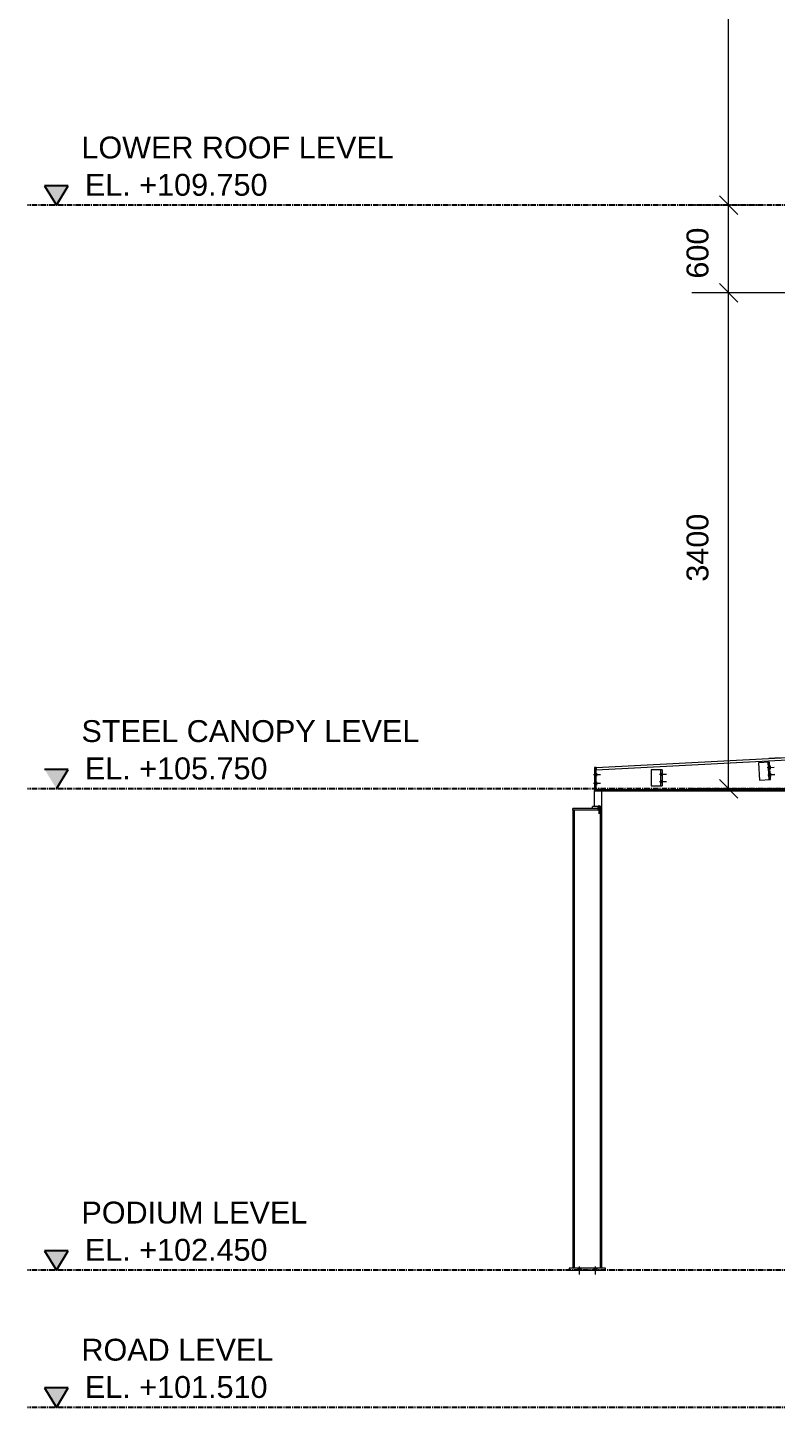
# Model space of a CAD drawing. Header units: millimetres. Extents: x -153298 to 620751, y -313239 to 250031.
# Drawn here: x 72801 to 77937, y 18086 to 27543 of the extents above; entities that cross this region are included whole.
import ezdxf

# ---------------------------------------------------------------- set-up
doc = ezdxf.new("R2010")
doc.units = ezdxf.units.MM
for name, pattern in [('CENTER', [2, 1.25, -0.25, 0.25, -0.25]), ('XKITLINE00', [0]), ('XKITLINE02', [4, 2, -2])]:
    doc.linetypes.add(name, pattern=pattern)
for name, color, linetype, lineweight in [('Bolt', 1, 'Continuous', 0), ('Part', 2, 'Continuous', 0), ('Z-DIMENSIONS', 1, 'Continuous', 0)]:
    doc.layers.add(name, color=color, linetype=linetype, lineweight=lineweight)
doc.layers.add('S-DIM', color=7, linetype='Continuous')
doc.styles.add('ROMANS', font='arial.ttf', dxfattribs={"width": 0.85})

# ---------------------------------------------------------------- blocks, each defined once
blk = doc.blocks.new('*A19341874')
at = {"layer": 'Part', "linetype": 'XKITLINE00', "lineweight": 0}
blk.add_line((608.503579, -27.704511), (608.509859, -27.704182), dxfattribs=at)
blk = doc.blocks.new('*A19811920')
at = {"layer": 'Bolt', "linetype": 'XKITLINE02', "lineweight": 0}
for p, q in [((617.901025, -27.580319), (618.283868, -27.560409)), ((617.921781, -27.979436), (618.304624, -27.959527)), ((617.961057, -27.514679), (618.03296, -27.51094)), ((617.967542, -27.639377), (618.039445, -27.635638)), ((617.981813, -27.913797), (618.053716, -27.910058)), ((618.032952, -27.51094), (618.084882, -27.50824)), ((618.039437, -27.635638), (618.091367, -27.632937)), ((618.053708, -27.910058), (618.105638, -27.907357)), ((617.988298, -28.038494), (618.060201, -28.034755)), ((618.060193, -28.034756), (618.112123, -28.032055))]:
    blk.add_line(p, q, dxfattribs=at)
blk = doc.blocks.new('*A19821921')
at = {"layer": 'Bolt', "linetype": 'XKITLINE02', "lineweight": 0}
for p, q in [((617.900636, -27.570223), (618.283478, -27.550293)), ((617.921431, -27.969682), (618.304272, -27.949752)), ((617.960791, -27.50701), (618.032694, -27.503267)), ((617.967029, -27.626848), (618.038932, -27.623105)), ((617.981586, -27.906469), (618.053489, -27.902726)), ((618.032686, -27.503267), (618.084615, -27.500564)), ((618.038924, -27.623105), (618.090854, -27.620402)), ((618.053481, -27.902727), (618.10541, -27.900023)), ((617.987824, -28.026307), (618.059727, -28.022564)), ((618.059719, -28.022564), (618.111649, -28.019861))]:
    blk.add_line(p, q, dxfattribs=at)
blk = doc.blocks.new('*A19831922')
at = {"layer": 'Part', "linetype": 'XKITLINE00', "lineweight": 0}
for p, q in [((618.609716, -27.052344), (618.010539, -27.083746)), ((618.010539, -27.083746), (618.010662, -27.086106)), ((618.60984, -27.054705), (618.609716, -27.052344))]:
    blk.add_line(p, q, dxfattribs=at)
blk = doc.blocks.new('*A19841923')
at = {"layer": 'Part', "linetype": 'XKITLINE00', "lineweight": 0}
for p, q in [((618.021019, -27.283577), (617.421842, -27.314978)), ((617.421842, -27.314978), (617.472084, -28.273663)), ((617.999361, -28.246029), (617.949118, -27.287345)), ((618.071262, -28.242261), (618.021019, -27.283577)), ((617.472084, -28.273663), (618.071262, -28.242261))]:
    blk.add_line(p, q, dxfattribs=at)
blk = doc.blocks.new('*A19961935')
at = {"layer": 'Part', "linetype": 'XKITLINE00', "lineweight": 0}
for p, q in [((607.319581, -29.92461), (607.223581, -29.92461)), ((607.223581, -29.92461), (607.223581, -55.02437)), ((607.319581, -55.02437), (607.319581, -29.92461)), ((608.823581, -29.92461), (608.727581, -29.92461)), ((608.727581, -29.92461), (608.727581, -55.02437)), ((608.823581, -55.02437), (608.823581, -29.92461))]:
    blk.add_line(p, q, dxfattribs=at)
blk = doc.blocks.new('*A19971936')
at = {"layer": 'Part', "linetype": 'XKITLINE00', "lineweight": 0}
for p, q in [((607.023581, -55.02437), (607.023581, -55.14437)), ((609.023581, -55.02437), (607.023581, -55.02437)), ((607.023581, -55.14437), (609.023581, -55.14437)), ((609.023581, -55.14437), (609.023581, -55.02437))]:
    blk.add_line(p, q, dxfattribs=at)
blk = doc.blocks.new('*A19981937')
at = {"layer": 'Bolt'}
for points in [[(607.66, -55.024), (607.66, -55.144), (607.508, -55.144), (607.508, -55.024)], [(608.54, -55.024), (608.54, -55.144), (608.388, -55.144), (608.388, -55.024)]]:
    blk.add_hatch(color=256, dxfattribs=at).paths.add_polyline_path(points, flags=17)
at = {"layer": 'Bolt', "linetype": 'XKITLINE00', "lineweight": 0}
for p, q in [((607.508, -55.024), (607.508, -55.144)), ((607.584, -54.94), (607.584, -55.384)), ((607.66, -55.024), (607.66, -55.144)), ((608.388, -55.024), (608.388, -55.144)), ((608.464, -54.94), (608.464, -55.384)), ((608.54, -55.024), (608.54, -55.144))]:
    blk.add_line(p, q, dxfattribs=at)
blk = doc.blocks.new('*A19991938')
at = {"layer": 'Part', "linetype": 'XKITLINE00', "lineweight": 0}
for p, q in [((608.823581, -29.82861), (607.223581, -29.82861)), ((607.223581, -29.92461), (607.223581, -29.82861)), ((608.823581, -29.92461), (607.223581, -29.92461)), ((608.823581, -29.92461), (608.823581, -29.82861))]:
    blk.add_line(p, q, dxfattribs=at)
blk = doc.blocks.new('*A20001939')
at = {"layer": 'Part', "linetype": 'XKITLINE00', "lineweight": 0}
for p, q in [((608.423579, -27.584351), (608.423579, -28.864351)), ((608.503579, -27.584351), (608.423579, -27.584351)), ((608.503579, -28.864351), (608.503579, -27.584351)), ((608.423579, -28.864351), (608.503579, -28.864351))]:
    blk.add_line(p, q, dxfattribs=at)
blk = doc.blocks.new('*A20011940')
at = {"layer": 'Part', "linetype": 'XKITLINE00', "lineweight": 0}
for p, q in [((608.30356, -29.82861), (608.30356, -29.70861)), ((608.823558, -29.70861), (608.30356, -29.70861)), ((608.823558, -29.82861), (608.823558, -29.70861))]:
    blk.add_line(p, q, dxfattribs=at)
blk = doc.blocks.new('*A20021941')
at = {"layer": 'Part', "linetype": 'XKITLINE00', "lineweight": 0}
for p, q in [((608.423559, -29.70861), (608.423559, -28.864351)), ((608.823579, -29.70861), (608.823579, -28.864351))]:
    blk.add_line(p, q, dxfattribs=at)
blk = doc.blocks.new('*A20031942')
at = {"layer": 'Bolt'}
for points in [[(608.424, -27.908), (608.504, -27.908), (608.504, -28.02), (608.424, -28.02)], [(608.504, -27.908), (608.556, -27.908), (608.556, -28.02), (608.504, -28.02)], [(608.424, -28.388), (608.504, -28.388), (608.504, -28.5), (608.424, -28.5)], [(608.504, -28.388), (608.556, -28.388), (608.556, -28.5), (608.504, -28.5)]]:
    blk.add_hatch(color=256, dxfattribs=at).paths.add_polyline_path(points, flags=17)
at = {"layer": 'Bolt', "linetype": 'XKITLINE00', "lineweight": 0}
for p, q in [((608.36, -27.964), (608.744, -27.964)), ((608.424, -27.908), (608.504, -27.908)), ((608.504, -27.908), (608.556, -27.908)), ((608.36, -28.444), (608.744, -28.444)), ((608.424, -28.02), (608.504, -28.02)), ((608.424, -28.388), (608.504, -28.388)), ((608.424, -28.5), (608.504, -28.5)), ((608.504, -28.02), (608.556, -28.02)), ((608.504, -28.388), (608.556, -28.388)), ((608.504, -28.5), (608.556, -28.5))]:
    blk.add_line(p, q, dxfattribs=at)
blk = doc.blocks.new('*A20041943')
at = {"layer": 'Bolt'}
for points in [[(608.504, -28.02), (608.424, -28.02), (608.424, -27.908), (608.504, -27.908)], [(608.556, -28.02), (608.504, -28.02), (608.504, -27.908), (608.556, -27.908)], [(608.504, -28.5), (608.424, -28.5), (608.424, -28.388), (608.504, -28.388)], [(608.556, -28.5), (608.504, -28.5), (608.504, -28.388), (608.556, -28.388)]]:
    blk.add_hatch(color=256, dxfattribs=at).paths.add_polyline_path(points, flags=17)
at = {"layer": 'Bolt', "linetype": 'XKITLINE00', "lineweight": 0}
for p, q in [((608.36, -27.964), (608.744, -27.964)), ((608.424, -27.908), (608.504, -27.908)), ((608.504, -27.908), (608.556, -27.908)), ((608.36, -28.444), (608.744, -28.444)), ((608.424, -28.02), (608.504, -28.02)), ((608.424, -28.388), (608.504, -28.388)), ((608.424, -28.5), (608.504, -28.5)), ((608.504, -28.02), (608.556, -28.02)), ((608.504, -28.388), (608.556, -28.388)), ((608.504, -28.5), (608.556, -28.5))]:
    blk.add_line(p, q, dxfattribs=at)
blk = doc.blocks.new('*A20051944')
at = {"layer": 'Bolt'}
for points in [[(608.604, -29.829), (608.604, -29.709), (608.724, -29.709), (608.724, -29.829)], [(608.604, -29.925), (608.604, -29.829), (608.724, -29.829), (608.724, -29.925)]]:
    blk.add_hatch(color=256, dxfattribs=at).paths.add_polyline_path(points, flags=17)
at = {"layer": 'Bolt', "linetype": 'XKITLINE00', "lineweight": 0}
for p, q in [((608.604, -29.709), (608.604, -29.829)), ((608.604, -29.829), (608.604, -29.925)), ((608.664, -29.645), (608.664, -30.109)), ((608.724, -29.709), (608.724, -29.829)), ((608.724, -29.829), (608.724, -29.925))]:
    blk.add_line(p, q, dxfattribs=at)
blk = doc.blocks.new('*A20061945')
at = {"layer": 'Bolt', "linetype": 'XKITLINE02', "lineweight": 0}
for p, q in [((611.987499, -27.944351), (612.370859, -27.944351)), ((612.050859, -27.884351), (612.122859, -27.884351)), ((612.122859, -27.884351), (612.162859, -27.884351)), ((611.987499, -28.344351), (612.370859, -28.344351)), ((612.050859, -28.004351), (612.122859, -28.004351)), ((612.050859, -28.284351), (612.122859, -28.284351)), ((612.050859, -28.404351), (612.122859, -28.404351)), ((612.122859, -28.004351), (612.162859, -28.004351)), ((612.122859, -28.284351), (612.162859, -28.284351)), ((612.122859, -28.404351), (612.162859, -28.404351))]:
    blk.add_line(p, q, dxfattribs=at)
blk = doc.blocks.new('*A20071946')
at = {"layer": 'Bolt', "linetype": 'XKITLINE02', "lineweight": 0}
for p, q in [((611.987499, -27.944351), (612.370859, -27.944351)), ((612.050859, -27.884351), (612.122859, -27.884351)), ((612.122859, -27.884351), (612.162859, -27.884351)), ((611.987499, -28.344351), (612.370859, -28.344351)), ((612.050859, -28.004351), (612.122859, -28.004351)), ((612.050859, -28.284351), (612.122859, -28.284351)), ((612.050859, -28.404351), (612.122859, -28.404351)), ((612.122859, -28.004351), (612.162859, -28.004351)), ((612.122859, -28.284351), (612.162859, -28.284351)), ((612.122859, -28.404351), (612.162859, -28.404351))]:
    blk.add_line(p, q, dxfattribs=at)
blk = doc.blocks.new('*A20081947')
at = {"layer": 'Part', "linetype": 'XKITLINE00', "lineweight": 0}
for p, q in [((612.122859, -27.704351), (611.522859, -27.704351)), ((611.522859, -27.704351), (611.522859, -28.584351)), ((612.050859, -28.584351), (612.050859, -27.704351)), ((612.122859, -27.704351), (612.122859, -28.584351)), ((611.522859, -28.584351), (612.122859, -28.584351))]:
    blk.add_line(p, q, dxfattribs=at)
blk = doc.blocks.new('*A20161952')
at = {"layer": 'Part', "linetype": 'XKITLINE00', "lineweight": 0}
for p, q in [((608.503579, -27.584351), (636.311566, -26.126996)), ((608.509859, -27.704187), (636.311566, -26.247161)), ((608.503579, -27.584351), (608.509859, -27.704187))]:
    blk.add_line(p, q, dxfattribs=at)
blk = doc.blocks.new('*A20171953')
at = {"layer": 'Part', "linetype": 'XKITLINE00', "lineweight": 0}
for p, q in [((608.503579, -28.784351), (608.503579, -28.864351)), ((608.503579, -28.784351), (636.311567, -28.784351)), ((608.503579, -28.864351), (636.311567, -28.864351))]:
    blk.add_line(p, q, dxfattribs=at)

msp = doc.modelspace()

# ---------------------------------------------------------------- hatches: boundary and pattern name
for points in [[(72917.6807, 26459.2793), (72998.7957, 26325.8988), (73079.9108, 26459.2793)], [(72917.6807, 22459.2793), (72998.7957, 22325.8988), (73079.9108, 22459.2793)], [(72917.6807, 19159.2793), (72998.7957, 19025.8988), (73079.9108, 19159.2793)], [(72917.6807, 18219.2793), (72998.7957, 18085.8988), (73079.9108, 18219.2793)]]:
    msp.add_hatch(color=3).paths.add_polyline_path(points)

# ---------------------------------------------------------------- linework, layer by layer
at = {"color": 3}
for p, q in [((73079.9108, 26459.2793), (72917.6807, 26459.2793)), ((72917.6807, 26459.2793), (72998.7957, 26325.8988)), ((72998.7957, 26325.8988), (73079.9108, 26459.2793)), ((73079.9108, 22459.2793), (72917.6807, 22459.2793)), ((72998.7957, 22325.8988), (73079.9108, 22459.2793)), ((73079.9108, 19159.2793), (72917.6807, 19159.2793)), ((72917.6807, 19159.2793), (72998.7957, 19025.8988)), ((72998.7957, 19025.8988), (73079.9108, 19159.2793)), ((73079.9108, 18219.2793), (72917.6807, 18219.2793)), ((72917.6807, 18219.2793), (72998.7957, 18085.8988)), ((72998.7957, 18085.8988), (73079.9108, 18219.2793))]:
    msp.add_line(p, q, dxfattribs=at)
at = {"color": 1, "linetype": 'CENTER', "ltscale": 30}
for p, q in [((87627.4301, 26325.8988), (72800.8623, 26325.8988)), ((87627.4301, 22325.8988), (72800.8623, 22325.8988)), ((87627.4301, 19025.8988), (72800.8623, 19025.8988)), ((87627.4301, 18085.8988), (72800.8623, 18085.8988))]:
    msp.add_line(p, q, dxfattribs=at)
at = {"layer": 'Z-DIMENSIONS', "linetype": 'XKITLINE00', "lineweight": 0}
for p, q in [((77608.9189, 26325.8988), (77608.9189, 29625.8988)), ((77545.2793, 26389.5384), (77672.5586, 26262.2592)), ((77545.2793, 26389.5384), (77672.5586, 26262.2592)), ((77830.8104, 26325.8988), (77357.6689, 26325.8988)), ((77830.8104, 26325.8988), (77357.6689, 26325.8988)), ((77608.9189, 25725.8988), (77608.9189, 26325.8988)), ((80379.6499, 25725.8988), (77357.6689, 25725.8988)), ((80379.6499, 25725.8988), (77357.6689, 25725.8988)), ((77545.2793, 25789.5384), (77672.5586, 25662.2592)), ((77545.2793, 25789.5384), (77672.5586, 25662.2592)), ((77608.9189, 22325.8988), (77608.9189, 25725.8988)), ((80379.6499, 22325.8988), (77357.6689, 22325.8988)), ((77545.2793, 22389.5384), (77672.5586, 22262.2592))]:
    msp.add_line(p, q, dxfattribs=at)
at = {"layer": 'Z-DIMENSIONS'}
for p in [(77608.9189, 26325.8988), (77608.9189, 26325.8988), (77608.9189, 25725.8988), (77608.9189, 25725.8988), (77608.9189, 22325.8988)]:
    msp.add_point(p, dxfattribs=at)

# ---------------------------------------------------------------- block references
at = {"lineweight": 0, "xscale": 125, "yscale": 125, "zscale": 125}
for name in ['*A20161952', '*A19831922', '*A20031942', '*A20041943', '*A20001939', '*A19341874', '*A20081947', '*A20061945', '*A20071946', '*A19841923', '*A19821921', '*A19811920', '*A20171953', '*A20021941', '*A19991938', '*A19961935', '*A20011940', '*A20051944', '*A19971936', '*A19981937']:
    msp.add_blockref(name, (636.6992, 25918.945), dxfattribs=at)

# ---------------------------------------------------------------- texts
at = {"color": 3, "style": 'ROMANS'}
for s, p in [('EL. +109.750', (73194.04, 26390.923)), ('EL. +105.750', (73194.04, 22390.923)), ('EL. +102.450', (73194.04, 19090.923)), ('EL. +101.510', (73194.04, 18150.923))]:
    msp.add_text(s, height=150, dxfattribs=at).set_placement(p)
at = {"layer": 'S-DIM', "color": 3, "style": 'ROMANS'}
for s, p in [('LOWER ROOF LEVEL', (73170.2785, 26646.4021)), ('STEEL CANOPY LEVEL', (73170.2785, 22646.4021)), ('PODIUM LEVEL', (73170.2785, 19346.4021)), ('ROAD LEVEL', (73170.2785, 18406.4021))]:
    msp.add_text(s, height=150, dxfattribs=at).set_placement(p)
for s, p in [('600', (77470.1689, 25822.8714)), ('3400', (77470.1689, 23745.5277))]:
    msp.add_text(s, height=150, rotation=90, dxfattribs=at).set_placement(p)

doc.saveas('drawing.dxf')
